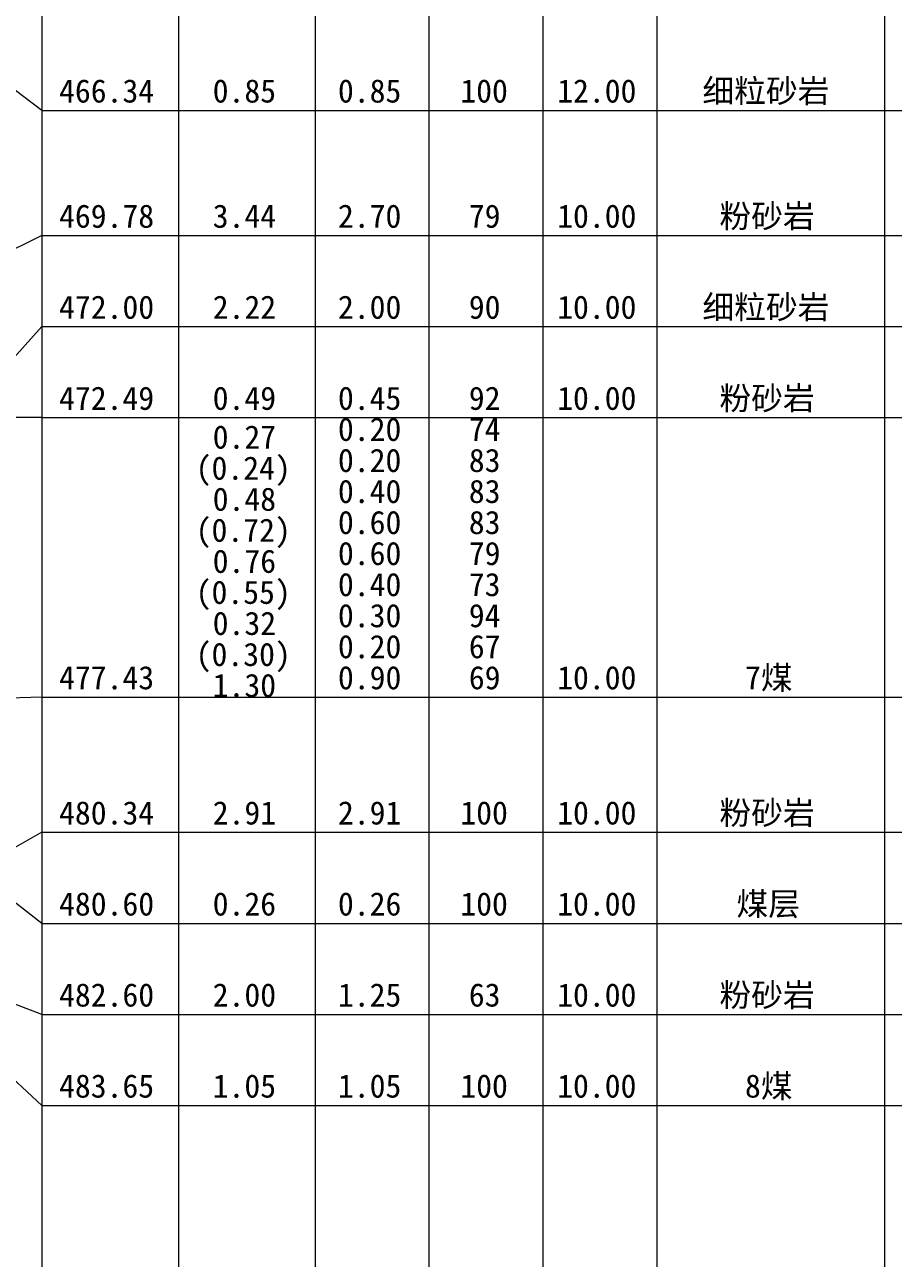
# Model space of a CAD drawing. Header units: inches. Extents: x -27 to 109, y -598 to 26.
# Drawn here: x 20.78 to 36.04, y -486.37 to -464.69 of the extents above; entities that cross this region are included whole.
import ezdxf

# ---------------------------------------------------------------- set-up
doc = ezdxf.new("R2010")
doc.units = ezdxf.units.IN
doc.header["$MEASUREMENT"] = 0
doc.layers.get('0').update_dxf_attribs({"lineweight": 0})
doc.styles.add('宋体', font='')
doc.styles.get('宋体').set_extended_font_data('宋体')

msp = doc.modelspace()

# ---------------------------------------------------------------- linework, layer by layer
at = {"linetype": 'Continuous', "lineweight": 15}
for p, q in [((21.082, 0.896), (21.082, -567.184)), ((23.482, 0.896), (23.482, -567.184)), ((25.882, 0.896), (25.882, -567.184)), ((27.882, 0.896), (27.882, -567.184)), ((29.882, 0.896), (29.882, -567.184)), ((31.882, 0.896), (31.882, -567.184)), ((35.882, 0.896), (35.882, -567.184)), ((21.082, -466.194), (20.082, -465.444)), ((21.082, -466.194), (23.482, -466.194)), ((23.482, -466.194), (25.882, -466.194)), ((25.882, -466.194), (27.882, -466.194)), ((27.882, -466.194), (29.882, -466.194)), ((29.882, -466.194), (31.882, -466.194)), ((31.882, -466.194), (35.882, -466.194)), ((35.882, -466.194), (65.882, -466.194)), ((21.082, -468.394), (20.082, -468.884)), ((21.082, -468.394), (23.482, -468.394)), ((23.482, -468.394), (25.882, -468.394)), ((25.882, -468.394), (27.882, -468.394)), ((27.882, -468.394), (29.882, -468.394)), ((29.882, -468.394), (31.882, -468.394)), ((31.882, -468.394), (35.882, -468.394)), ((35.882, -468.394), (65.882, -468.394)), ((21.082, -469.994), (20.082, -471.104)), ((21.082, -469.994), (23.482, -469.994)), ((23.482, -469.994), (25.882, -469.994)), ((25.882, -469.994), (27.882, -469.994)), ((27.882, -469.994), (29.882, -469.994)), ((29.882, -469.994), (31.882, -469.994)), ((31.882, -469.994), (35.882, -469.994)), ((35.882, -469.994), (65.882, -469.994)), ((21.082, -471.594), (20.082, -471.594)), ((21.082, -471.594), (23.482, -471.594)), ((23.482, -471.594), (25.882, -471.594)), ((25.882, -471.594), (27.882, -471.594)), ((27.882, -471.594), (29.882, -471.594)), ((29.882, -471.594), (31.882, -471.594)), ((31.882, -471.594), (35.882, -471.594)), ((35.882, -471.594), (65.882, -471.594)), ((21.082, -476.504), (20.082, -476.534)), ((21.082, -476.504), (23.482, -476.504)), ((23.482, -476.504), (25.882, -476.504)), ((25.882, -476.504), (27.882, -476.504)), ((27.882, -476.504), (29.882, -476.504)), ((29.882, -476.504), (31.882, -476.504)), ((31.882, -476.504), (35.882, -476.504)), ((35.882, -476.504), (65.882, -476.504)), ((21.082, -478.881), (20.082, -479.444)), ((21.082, -478.881), (23.482, -478.881)), ((23.482, -478.881), (25.882, -478.881)), ((25.882, -478.881), (27.882, -478.881)), ((27.882, -478.881), (29.882, -478.881)), ((29.882, -478.881), (31.882, -478.881)), ((31.882, -478.881), (35.882, -478.881)), ((35.882, -478.881), (65.882, -478.881)), ((21.082, -480.481), (20.082, -479.704)), ((21.082, -480.481), (23.482, -480.481)), ((23.482, -480.481), (25.882, -480.481)), ((25.882, -480.481), (27.882, -480.481)), ((27.882, -480.481), (29.882, -480.481)), ((29.882, -480.481), (31.882, -480.481)), ((31.882, -480.481), (35.882, -480.481)), ((35.882, -480.481), (65.882, -480.481)), ((21.082, -482.081), (20.082, -481.704)), ((21.082, -482.081), (23.482, -482.081)), ((23.482, -482.081), (25.882, -482.081)), ((25.882, -482.081), (27.882, -482.081)), ((27.882, -482.081), (29.882, -482.081)), ((29.882, -482.081), (31.882, -482.081)), ((31.882, -482.081), (35.882, -482.081)), ((35.882, -482.081), (65.882, -482.081)), ((21.082, -483.681), (20.082, -482.754)), ((21.082, -483.681), (23.482, -483.681)), ((23.482, -483.681), (25.882, -483.681)), ((25.882, -483.681), (27.882, -483.681)), ((27.882, -483.681), (29.882, -483.681)), ((29.882, -483.681), (31.882, -483.681)), ((31.882, -483.681), (35.882, -483.681)), ((35.882, -483.681), (65.882, -483.681))]:
    msp.add_line(p, q, dxfattribs=at)

# ---------------------------------------------------------------- texts
at = {"style": '宋体'}
for s, p in [('466.34', (21.384, -466.057)), ('0.85', (24.083, -466.057)), ('0.85', (26.283, -466.057)), ('100', (28.433, -466.057)), ('12.00', (30.134, -466.057)), ('细粒砂岩', (32.685, -466.057)), ('粉砂岩', (32.984, -468.257)), ('469.78', (21.384, -468.257)), ('3.44', (24.083, -468.257)), ('2.70', (26.283, -468.257)), ('79', (28.582, -468.257)), ('10.00', (30.134, -468.257)), ('472.00', (21.384, -469.857)), ('2.22', (24.083, -469.857)), ('2.00', (26.283, -469.857)), ('90', (28.582, -469.857)), ('10.00', (30.134, -469.857)), ('细粒砂岩', (32.685, -469.857)), ('472.49', (21.384, -471.457)), ('0.49', (24.083, -471.457)), ('0.45', (26.283, -471.457)), ('92', (28.582, -471.457)), ('10.00', (30.134, -471.457)), ('粉砂岩', (32.984, -471.457)), ('0.27', (24.083, -472.139)), ('0.20', (26.283, -472.003)), ('74', (28.582, -472.003)), ('0.20', (26.283, -472.549)), ('83', (28.582, -472.549)), ('(0.24)', (23.784, -472.685)), ('0.48', (24.083, -473.231)), ('0.40', (26.283, -473.094)), ('83', (28.582, -473.094)), ('0.60', (26.283, -473.64)), ('83', (28.582, -473.64)), ('(0.72)', (23.784, -473.776)), ('0.76', (24.083, -474.322)), ('0.60', (26.283, -474.185)), ('79', (28.582, -474.185)), ('0.40', (26.283, -474.731)), ('73', (28.582, -474.731)), ('(0.55)', (23.784, -474.867)), ('0.30', (26.283, -475.277)), ('94', (28.582, -475.277)), ('0.32', (24.083, -475.413)), ('0.20', (26.283, -475.822)), ('67', (28.582, -475.822)), ('(0.30)', (23.784, -475.959)), ('477.43', (21.384, -476.368)), ('0.90', (26.283, -476.368)), ('69', (28.582, -476.368)), ('10.00', (30.134, -476.368)), ('7煤', (33.433, -476.368)), ('1.30', (24.083, -476.504)), ('480.34', (21.384, -478.744)), ('2.91', (24.083, -478.744)), ('2.91', (26.283, -478.744)), ('100', (28.433, -478.744)), ('10.00', (30.134, -478.744)), ('粉砂岩', (32.984, -478.744)), ('480.60', (21.384, -480.344)), ('0.26', (24.083, -480.344)), ('0.26', (26.283, -480.344)), ('100', (28.433, -480.344)), ('10.00', (30.134, -480.344)), ('煤层', (33.283, -480.344)), ('粉砂岩', (32.984, -481.944)), ('482.60', (21.384, -481.944)), ('2.00', (24.083, -481.944)), ('1.25', (26.283, -481.944)), ('63', (28.582, -481.944)), ('10.00', (30.134, -481.944)), ('483.65', (21.384, -483.544)), ('1.05', (24.083, -483.544)), ('1.05', (26.283, -483.544)), ('100', (28.433, -483.544)), ('10.00', (30.134, -483.544)), ('8煤', (33.433, -483.544))]:
    msp.add_text(s, height=0.4092, dxfattribs=at).set_placement(p)

doc.saveas('drawing.dxf')
